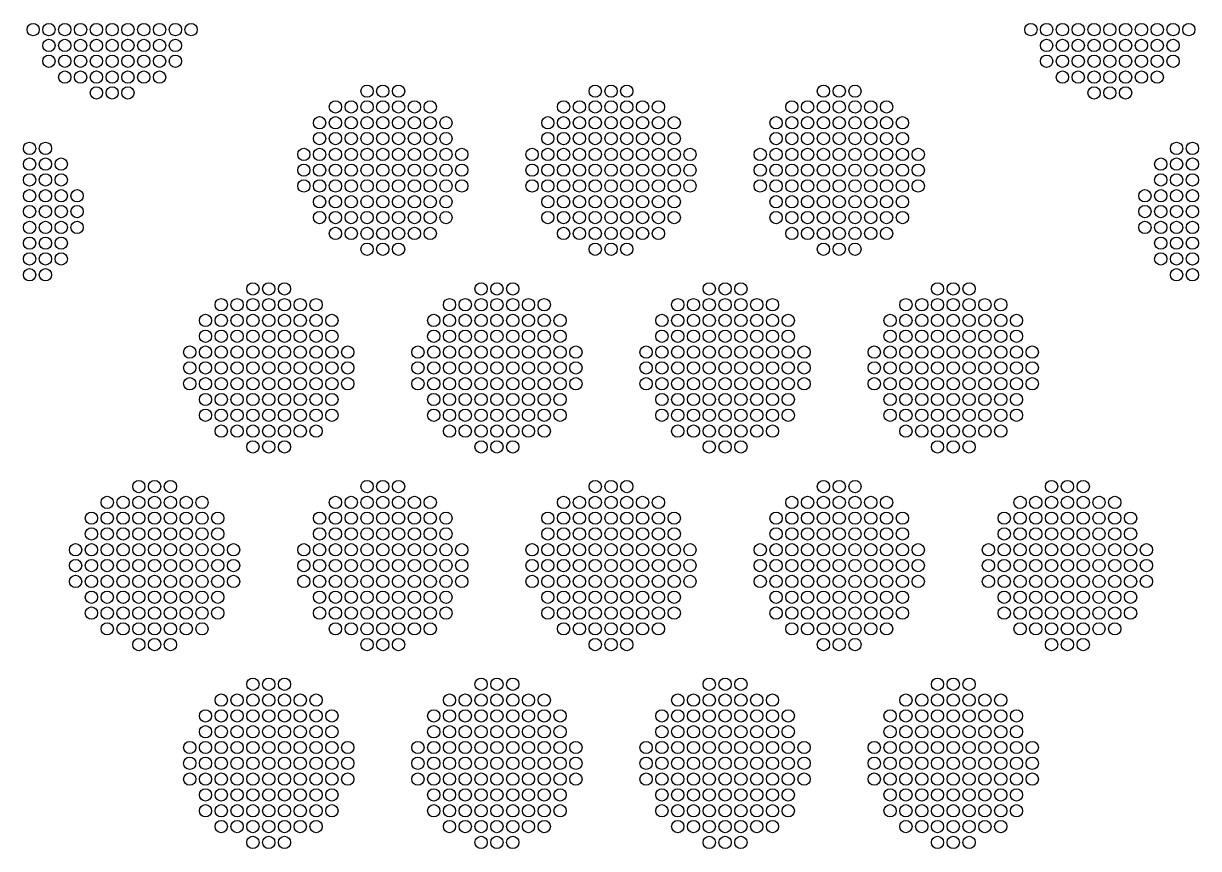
# Model space of a CAD drawing. Extents: x -49 to 54, y -38 to 38.
# Drawn here: x -16.95 to -10.26, y -9.47 to -4.77 of the extents above; entities that cross this region are included whole.
import ezdxf

# ---------------------------------------------------------------- set-up
doc = ezdxf.new("R2010")
doc.units = 0
doc.layers.add('LOWER_ELECTRODE', color=1, linetype='CONTINUOUS')

msp = doc.modelspace()

# ---------------------------------------------------------------- linework, layer by layer
at = {"layer": 'LOWER_ELECTRODE'}
for centre in [(-16.8965, -4.8028), (-16.8065, -4.8028), (-16.7165, -4.8028), (-16.6265, -4.8028), (-16.5365, -4.8028), (-16.4465, -4.8028), (-16.3565, -4.8028), (-16.2665, -4.8028), (-16.1765, -4.8028), (-16.0865, -4.8028), (-15.9965, -4.8028), (-11.2128, -4.8028), (-11.1228, -4.8028), (-11.0328, -4.8028), (-10.9428, -4.8028), (-10.8528, -4.8028), (-10.7628, -4.8028), (-10.6728, -4.8028), (-10.5828, -4.8028), (-10.4928, -4.8028), (-10.4028, -4.8028), (-10.3128, -4.8028), (-16.8065, -4.8928), (-16.7165, -4.8928), (-16.6265, -4.8928), (-16.5365, -4.8928), (-16.4465, -4.8928), (-16.3565, -4.8928), (-16.2665, -4.8928), (-16.1765, -4.8928), (-16.0865, -4.8928), (-11.1228, -4.8928), (-11.0328, -4.8928), (-10.9428, -4.8928), (-10.8528, -4.8928), (-10.7628, -4.8928), (-10.6728, -4.8928), (-10.5828, -4.8928), (-10.4928, -4.8928), (-10.4028, -4.8928), (-16.8065, -4.9828), (-16.7165, -4.9828), (-16.6265, -4.9828), (-16.5365, -4.9828), (-16.4465, -4.9828), (-16.3565, -4.9828), (-16.2665, -4.9828), (-16.1765, -4.9828), (-16.0865, -4.9828), (-11.1228, -4.9828), (-11.0328, -4.9828), (-10.9428, -4.9828), (-10.8528, -4.9828), (-10.7628, -4.9828), (-10.6728, -4.9828), (-10.5828, -4.9828), (-10.4928, -4.9828), (-10.4028, -4.9828), (-16.7165, -5.0728), (-16.6265, -5.0728), (-16.5365, -5.0728), (-16.4465, -5.0728), (-16.3565, -5.0728), (-16.2665, -5.0728), (-16.1765, -5.0728), (-11.0328, -5.0728), (-10.9428, -5.0728), (-10.8528, -5.0728), (-10.7628, -5.0728), (-10.6728, -5.0728), (-10.5828, -5.0728), (-10.4928, -5.0728), (-16.5365, -5.1628), (-16.4465, -5.1628), (-16.3565, -5.1628), (-14.9946, -5.153), (-14.9046, -5.153), (-14.8146, -5.153), (-13.6946, -5.153), (-13.6046, -5.153), (-13.5146, -5.153), (-12.3946, -5.153), (-12.3046, -5.153), (-12.2146, -5.153), (-10.8528, -5.1628), (-10.7628, -5.1628), (-10.6728, -5.1628), (-15.1746, -5.243), (-15.0846, -5.243), (-14.9946, -5.243), (-14.9046, -5.243), (-14.8146, -5.243), (-14.7246, -5.243), (-14.6346, -5.243), (-13.8746, -5.243), (-13.7846, -5.243), (-13.6946, -5.243), (-13.6046, -5.243), (-13.5146, -5.243), (-13.4246, -5.243), (-13.3346, -5.243), (-12.5746, -5.243), (-12.4846, -5.243), (-12.3946, -5.243), (-12.3046, -5.243), (-12.2146, -5.243), (-12.1246, -5.243), (-12.0346, -5.243), (-15.2646, -5.333), (-15.1746, -5.333), (-15.0846, -5.333), (-14.9946, -5.333), (-14.9046, -5.333), (-14.8146, -5.333), (-14.7246, -5.333), (-14.6346, -5.333), (-14.5446, -5.333), (-13.9646, -5.333), (-13.8746, -5.333), (-13.7846, -5.333), (-13.6946, -5.333), (-13.6046, -5.333), (-13.5146, -5.333), (-13.4246, -5.333), (-13.3346, -5.333), (-13.2446, -5.333), (-12.6646, -5.333), (-12.5746, -5.333), (-12.4846, -5.333), (-12.3946, -5.333), (-12.3046, -5.333), (-12.2146, -5.333), (-12.1246, -5.333), (-12.0346, -5.333), (-11.9446, -5.333), (-15.2646, -5.423), (-15.1746, -5.423), (-15.0846, -5.423), (-14.9946, -5.423), (-14.9046, -5.423), (-14.8146, -5.423), (-14.7246, -5.423), (-14.6346, -5.423), (-14.5446, -5.423), (-13.9646, -5.423), (-13.8746, -5.423), (-13.7846, -5.423), (-13.6946, -5.423), (-13.6046, -5.423), (-13.5146, -5.423), (-13.4246, -5.423), (-13.3346, -5.423), (-13.2446, -5.423), (-12.6646, -5.423), (-12.5746, -5.423), (-12.4846, -5.423), (-12.3946, -5.423), (-12.3046, -5.423), (-12.2146, -5.423), (-12.1246, -5.423), (-12.0346, -5.423), (-11.9446, -5.423), (-16.9165, -5.4786), (-16.8265, -5.4786), (-15.3546, -5.513), (-15.2646, -5.513), (-15.1746, -5.513), (-15.0846, -5.513), (-14.9946, -5.513), (-14.9046, -5.513), (-14.8146, -5.513), (-14.7246, -5.513), (-14.6346, -5.513), (-14.5446, -5.513), (-14.4546, -5.513), (-14.0546, -5.513), (-13.9646, -5.513), (-13.8746, -5.513), (-13.7846, -5.513), (-13.6946, -5.513), (-13.6046, -5.513), (-13.5146, -5.513), (-13.4246, -5.513), (-13.3346, -5.513), (-13.2446, -5.513), (-13.1546, -5.513), (-12.7546, -5.513), (-12.6646, -5.513), (-12.5746, -5.513), (-12.4846, -5.513), (-12.3946, -5.513), (-12.3046, -5.513), (-12.2146, -5.513), (-12.1246, -5.513), (-12.0346, -5.513), (-11.9446, -5.513), (-11.8546, -5.513), (-10.3828, -5.4786), (-10.2928, -5.4786), (-16.9165, -5.5686), (-16.8265, -5.5686), (-16.7365, -5.5686), (-10.4728, -5.5686), (-10.3828, -5.5686), (-10.2928, -5.5686), (-15.3546, -5.603), (-15.2646, -5.603), (-15.1746, -5.603), (-15.0846, -5.603), (-14.9946, -5.603), (-14.9046, -5.603), (-14.8146, -5.603), (-14.7246, -5.603), (-14.6346, -5.603), (-14.5446, -5.603), (-14.4546, -5.603), (-14.0546, -5.603), (-13.9646, -5.603), (-13.8746, -5.603), (-13.7846, -5.603), (-13.6946, -5.603), (-13.6046, -5.603), (-13.5146, -5.603), (-13.4246, -5.603), (-13.3346, -5.603), (-13.2446, -5.603), (-13.1546, -5.603), (-12.7546, -5.603), (-12.6646, -5.603), (-12.5746, -5.603), (-12.4846, -5.603), (-12.3946, -5.603), (-12.3046, -5.603), (-12.2146, -5.603), (-12.1246, -5.603), (-12.0346, -5.603), (-11.9446, -5.603), (-11.8546, -5.603), (-16.9165, -5.6586), (-16.8265, -5.6586), (-16.7365, -5.6586), (-15.3546, -5.693), (-15.2646, -5.693), (-15.1746, -5.693), (-15.0846, -5.693), (-14.9946, -5.693), (-14.9046, -5.693), (-14.8146, -5.693), (-14.7246, -5.693), (-14.6346, -5.693), (-14.5446, -5.693), (-14.4546, -5.693), (-14.0546, -5.693), (-13.9646, -5.693), (-13.8746, -5.693), (-13.7846, -5.693), (-13.6946, -5.693), (-13.6046, -5.693), (-13.5146, -5.693), (-13.4246, -5.693), (-13.3346, -5.693), (-13.2446, -5.693), (-13.1546, -5.693), (-12.7546, -5.693), (-12.6646, -5.693), (-12.5746, -5.693), (-12.4846, -5.693), (-12.3946, -5.693), (-12.3046, -5.693), (-12.2146, -5.693), (-12.1246, -5.693), (-12.0346, -5.693), (-11.9446, -5.693), (-11.8546, -5.693), (-10.4728, -5.6586), (-10.3828, -5.6586), (-10.2928, -5.6586), (-16.9165, -5.7486), (-16.8265, -5.7486), (-16.7365, -5.7486), (-16.6465, -5.7486), (-15.2646, -5.783), (-15.1746, -5.783), (-15.0846, -5.783), (-14.9946, -5.783), (-14.9046, -5.783), (-14.8146, -5.783), (-14.7246, -5.783), (-14.6346, -5.783), (-14.5446, -5.783), (-13.9646, -5.783), (-13.8746, -5.783), (-13.7846, -5.783), (-13.6946, -5.783), (-13.6046, -5.783), (-13.5146, -5.783), (-13.4246, -5.783), (-13.3346, -5.783), (-13.2446, -5.783), (-12.6646, -5.783), (-12.5746, -5.783), (-12.4846, -5.783), (-12.3946, -5.783), (-12.3046, -5.783), (-12.2146, -5.783), (-12.1246, -5.783), (-12.0346, -5.783), (-11.9446, -5.783), (-10.5628, -5.7486), (-10.4728, -5.7486), (-10.3828, -5.7486), (-10.2928, -5.7486), (-16.9165, -5.8386), (-16.8265, -5.8386), (-16.7365, -5.8386), (-16.6465, -5.8386), (-10.5628, -5.8386), (-10.4728, -5.8386), (-10.3828, -5.8386), (-10.2928, -5.8386), (-15.2646, -5.873), (-15.1746, -5.873), (-15.0846, -5.873), (-14.9946, -5.873), (-14.9046, -5.873), (-14.8146, -5.873), (-14.7246, -5.873), (-14.6346, -5.873), (-14.5446, -5.873), (-13.9646, -5.873), (-13.8746, -5.873), (-13.7846, -5.873), (-13.6946, -5.873), (-13.6046, -5.873), (-13.5146, -5.873), (-13.4246, -5.873), (-13.3346, -5.873), (-13.2446, -5.873), (-12.6646, -5.873), (-12.5746, -5.873), (-12.4846, -5.873), (-12.3946, -5.873), (-12.3046, -5.873), (-12.2146, -5.873), (-12.1246, -5.873), (-12.0346, -5.873), (-11.9446, -5.873), (-16.9165, -5.9286), (-16.8265, -5.9286), (-16.7365, -5.9286), (-16.6465, -5.9286), (-15.1746, -5.963), (-15.0846, -5.963), (-14.9946, -5.963), (-14.9046, -5.963), (-14.8146, -5.963), (-14.7246, -5.963), (-14.6346, -5.963), (-13.8746, -5.963), (-13.7846, -5.963), (-13.6946, -5.963), (-13.6046, -5.963), (-13.5146, -5.963), (-13.4246, -5.963), (-13.3346, -5.963), (-12.5746, -5.963), (-12.4846, -5.963), (-12.3946, -5.963), (-12.3046, -5.963), (-12.2146, -5.963), (-12.1246, -5.963), (-12.0346, -5.963), (-10.5628, -5.9286), (-10.4728, -5.9286), (-10.3828, -5.9286), (-10.2928, -5.9286), (-16.9165, -6.0186), (-16.8265, -6.0186), (-16.7365, -6.0186), (-14.9946, -6.053), (-14.9046, -6.053), (-14.8146, -6.053), (-13.6946, -6.053), (-13.6046, -6.053), (-13.5146, -6.053), (-12.3946, -6.053), (-12.3046, -6.053), (-12.2146, -6.053), (-10.4728, -6.0186), (-10.3828, -6.0186), (-10.2928, -6.0186), (-16.9165, -6.1086), (-16.8265, -6.1086), (-16.7365, -6.1086), (-10.4728, -6.1086), (-10.3828, -6.1086), (-10.2928, -6.1086), (-16.9165, -6.1986), (-16.8265, -6.1986), (-10.3828, -6.1986), (-10.2928, -6.1986), (-15.6446, -6.2788), (-15.5546, -6.2788), (-15.4646, -6.2788), (-14.3446, -6.2788), (-14.2546, -6.2788), (-14.1646, -6.2788), (-13.0446, -6.2788), (-12.9546, -6.2788), (-12.8646, -6.2788), (-11.7446, -6.2788), (-11.6546, -6.2788), (-11.5646, -6.2788), (-15.8246, -6.3688), (-15.7346, -6.3688), (-15.6446, -6.3688), (-15.5546, -6.3688), (-15.4646, -6.3688), (-15.3746, -6.3688), (-15.2846, -6.3688), (-14.5246, -6.3688), (-14.4346, -6.3688), (-14.3446, -6.3688), (-14.2546, -6.3688), (-14.1646, -6.3688), (-14.0746, -6.3688), (-13.9846, -6.3688), (-13.2246, -6.3688), (-13.1346, -6.3688), (-13.0446, -6.3688), (-12.9546, -6.3688), (-12.8646, -6.3688), (-12.7746, -6.3688), (-12.6846, -6.3688), (-11.9246, -6.3688), (-11.8346, -6.3688), (-11.7446, -6.3688), (-11.6546, -6.3688), (-11.5646, -6.3688), (-11.4746, -6.3688), (-11.3846, -6.3688), (-15.9146, -6.4588), (-15.8246, -6.4588), (-15.7346, -6.4588), (-15.6446, -6.4588), (-15.5546, -6.4588), (-15.4646, -6.4588), (-15.3746, -6.4588), (-15.2846, -6.4588), (-15.1946, -6.4588), (-14.6146, -6.4588), (-14.5246, -6.4588), (-14.4346, -6.4588), (-14.3446, -6.4588), (-14.2546, -6.4588), (-14.1646, -6.4588), (-14.0746, -6.4588), (-13.9846, -6.4588), (-13.8946, -6.4588), (-13.3146, -6.4588), (-13.2246, -6.4588), (-13.1346, -6.4588), (-13.0446, -6.4588), (-12.9546, -6.4588), (-12.8646, -6.4588), (-12.7746, -6.4588), (-12.6846, -6.4588), (-12.5946, -6.4588), (-12.0146, -6.4588), (-11.9246, -6.4588), (-11.8346, -6.4588), (-11.7446, -6.4588), (-11.6546, -6.4588), (-11.5646, -6.4588), (-11.4746, -6.4588), (-11.3846, -6.4588), (-11.2946, -6.4588), (-15.9146, -6.5488), (-15.8246, -6.5488), (-15.7346, -6.5488), (-15.6446, -6.5488), (-15.5546, -6.5488), (-15.4646, -6.5488), (-15.3746, -6.5488), (-15.2846, -6.5488), (-15.1946, -6.5488), (-14.6146, -6.5488), (-14.5246, -6.5488), (-14.4346, -6.5488), (-14.3446, -6.5488), (-14.2546, -6.5488), (-14.1646, -6.5488), (-14.0746, -6.5488), (-13.9846, -6.5488), (-13.8946, -6.5488), (-13.3146, -6.5488), (-13.2246, -6.5488), (-13.1346, -6.5488), (-13.0446, -6.5488), (-12.9546, -6.5488), (-12.8646, -6.5488), (-12.7746, -6.5488), (-12.6846, -6.5488), (-12.5946, -6.5488), (-12.0146, -6.5488), (-11.9246, -6.5488), (-11.8346, -6.5488), (-11.7446, -6.5488), (-11.6546, -6.5488), (-11.5646, -6.5488), (-11.4746, -6.5488), (-11.3846, -6.5488), (-11.2946, -6.5488), (-16.0046, -6.6388), (-15.9146, -6.6388), (-15.8246, -6.6388), (-15.7346, -6.6388), (-15.6446, -6.6388), (-15.5546, -6.6388), (-15.4646, -6.6388), (-15.3746, -6.6388), (-15.2846, -6.6388), (-15.1946, -6.6388), (-15.1046, -6.6388), (-14.7046, -6.6388), (-14.6146, -6.6388), (-14.5246, -6.6388), (-14.4346, -6.6388), (-14.3446, -6.6388), (-14.2546, -6.6388), (-14.1646, -6.6388), (-14.0746, -6.6388), (-13.9846, -6.6388), (-13.8946, -6.6388), (-13.8046, -6.6388), (-13.4046, -6.6388), (-13.3146, -6.6388), (-13.2246, -6.6388), (-13.1346, -6.6388), (-13.0446, -6.6388), (-12.9546, -6.6388), (-12.8646, -6.6388), (-12.7746, -6.6388), (-12.6846, -6.6388), (-12.5946, -6.6388), (-12.5046, -6.6388), (-12.1046, -6.6388), (-12.0146, -6.6388), (-11.9246, -6.6388), (-11.8346, -6.6388), (-11.7446, -6.6388), (-11.6546, -6.6388), (-11.5646, -6.6388), (-11.4746, -6.6388), (-11.3846, -6.6388), (-11.2946, -6.6388), (-11.2046, -6.6388), (-16.0046, -6.7288), (-15.9146, -6.7288), (-15.8246, -6.7288), (-15.7346, -6.7288), (-15.6446, -6.7288), (-15.5546, -6.7288), (-15.4646, -6.7288), (-15.3746, -6.7288), (-15.2846, -6.7288), (-15.1946, -6.7288), (-15.1046, -6.7288), (-14.7046, -6.7288), (-14.6146, -6.7288), (-14.5246, -6.7288), (-14.4346, -6.7288), (-14.3446, -6.7288), (-14.2546, -6.7288), (-14.1646, -6.7288), (-14.0746, -6.7288), (-13.9846, -6.7288), (-13.8946, -6.7288), (-13.8046, -6.7288), (-13.4046, -6.7288), (-13.3146, -6.7288), (-13.2246, -6.7288), (-13.1346, -6.7288), (-13.0446, -6.7288), (-12.9546, -6.7288), (-12.8646, -6.7288), (-12.7746, -6.7288), (-12.6846, -6.7288), (-12.5946, -6.7288), (-12.5046, -6.7288), (-12.1046, -6.7288), (-12.0146, -6.7288), (-11.9246, -6.7288), (-11.8346, -6.7288), (-11.7446, -6.7288), (-11.6546, -6.7288), (-11.5646, -6.7288), (-11.4746, -6.7288), (-11.3846, -6.7288), (-11.2946, -6.7288), (-11.2046, -6.7288), (-16.0046, -6.8188), (-15.9146, -6.8188), (-15.8246, -6.8188), (-15.7346, -6.8188), (-15.6446, -6.8188), (-15.5546, -6.8188), (-15.4646, -6.8188), (-15.3746, -6.8188), (-15.2846, -6.8188), (-15.1946, -6.8188), (-15.1046, -6.8188), (-14.7046, -6.8188), (-14.6146, -6.8188), (-14.5246, -6.8188), (-14.4346, -6.8188), (-14.3446, -6.8188), (-14.2546, -6.8188), (-14.1646, -6.8188), (-14.0746, -6.8188), (-13.9846, -6.8188), (-13.8946, -6.8188), (-13.8046, -6.8188), (-13.4046, -6.8188), (-13.3146, -6.8188), (-13.2246, -6.8188), (-13.1346, -6.8188), (-13.0446, -6.8188), (-12.9546, -6.8188), (-12.8646, -6.8188), (-12.7746, -6.8188), (-12.6846, -6.8188), (-12.5946, -6.8188), (-12.5046, -6.8188), (-12.1046, -6.8188), (-12.0146, -6.8188), (-11.9246, -6.8188), (-11.8346, -6.8188), (-11.7446, -6.8188), (-11.6546, -6.8188), (-11.5646, -6.8188), (-11.4746, -6.8188), (-11.3846, -6.8188), (-11.2946, -6.8188), (-11.2046, -6.8188), (-15.9146, -6.9088), (-15.8246, -6.9088), (-15.7346, -6.9088), (-15.6446, -6.9088), (-15.5546, -6.9088), (-15.4646, -6.9088), (-15.3746, -6.9088), (-15.2846, -6.9088), (-15.1946, -6.9088), (-14.6146, -6.9088), (-14.5246, -6.9088), (-14.4346, -6.9088), (-14.3446, -6.9088), (-14.2546, -6.9088), (-14.1646, -6.9088), (-14.0746, -6.9088), (-13.9846, -6.9088), (-13.8946, -6.9088), (-13.3146, -6.9088), (-13.2246, -6.9088), (-13.1346, -6.9088), (-13.0446, -6.9088), (-12.9546, -6.9088), (-12.8646, -6.9088), (-12.7746, -6.9088), (-12.6846, -6.9088), (-12.5946, -6.9088), (-12.0146, -6.9088), (-11.9246, -6.9088), (-11.8346, -6.9088), (-11.7446, -6.9088), (-11.6546, -6.9088), (-11.5646, -6.9088), (-11.4746, -6.9088), (-11.3846, -6.9088), (-11.2946, -6.9088), (-15.9146, -6.9988), (-15.8246, -6.9988), (-15.7346, -6.9988), (-15.6446, -6.9988), (-15.5546, -6.9988), (-15.4646, -6.9988), (-15.3746, -6.9988), (-15.2846, -6.9988), (-15.1946, -6.9988), (-14.6146, -6.9988), (-14.5246, -6.9988), (-14.4346, -6.9988), (-14.3446, -6.9988), (-14.2546, -6.9988), (-14.1646, -6.9988), (-14.0746, -6.9988), (-13.9846, -6.9988), (-13.8946, -6.9988), (-13.3146, -6.9988), (-13.2246, -6.9988), (-13.1346, -6.9988), (-13.0446, -6.9988), (-12.9546, -6.9988), (-12.8646, -6.9988), (-12.7746, -6.9988), (-12.6846, -6.9988), (-12.5946, -6.9988), (-12.0146, -6.9988), (-11.9246, -6.9988), (-11.8346, -6.9988), (-11.7446, -6.9988), (-11.6546, -6.9988), (-11.5646, -6.9988), (-11.4746, -6.9988), (-11.3846, -6.9988), (-11.2946, -6.9988), (-15.8246, -7.0888), (-15.7346, -7.0888), (-15.6446, -7.0888), (-15.5546, -7.0888), (-15.4646, -7.0888), (-15.3746, -7.0888), (-15.2846, -7.0888), (-14.5246, -7.0888), (-14.4346, -7.0888), (-14.3446, -7.0888), (-14.2546, -7.0888), (-14.1646, -7.0888), (-14.0746, -7.0888), (-13.9846, -7.0888), (-13.2246, -7.0888), (-13.1346, -7.0888), (-13.0446, -7.0888), (-12.9546, -7.0888), (-12.8646, -7.0888), (-12.7746, -7.0888), (-12.6846, -7.0888), (-11.9246, -7.0888), (-11.8346, -7.0888), (-11.7446, -7.0888), (-11.6546, -7.0888), (-11.5646, -7.0888), (-11.4746, -7.0888), (-11.3846, -7.0888), (-15.6446, -7.1788), (-15.5546, -7.1788), (-15.4646, -7.1788), (-14.3446, -7.1788), (-14.2546, -7.1788), (-14.1646, -7.1788), (-13.0446, -7.1788), (-12.9546, -7.1788), (-12.8646, -7.1788), (-11.7446, -7.1788), (-11.6546, -7.1788), (-11.5646, -7.1788), (-16.2946, -7.4046), (-16.2046, -7.4046), (-16.1146, -7.4046), (-14.9946, -7.4046), (-14.9046, -7.4046), (-14.8146, -7.4046), (-13.6946, -7.4046), (-13.6046, -7.4046), (-13.5146, -7.4046), (-12.3946, -7.4046), (-12.3046, -7.4046), (-12.2146, -7.4046), (-11.0946, -7.4046), (-11.0046, -7.4046), (-10.9146, -7.4046), (-16.4746, -7.4946), (-16.3846, -7.4946), (-16.2946, -7.4946), (-16.2046, -7.4946), (-16.1146, -7.4946), (-16.0246, -7.4946), (-15.9346, -7.4946), (-15.1746, -7.4946), (-15.0846, -7.4946), (-14.9946, -7.4946), (-14.9046, -7.4946), (-14.8146, -7.4946), (-14.7246, -7.4946), (-14.6346, -7.4946), (-13.8746, -7.4946), (-13.7846, -7.4946), (-13.6946, -7.4946), (-13.6046, -7.4946), (-13.5146, -7.4946), (-13.4246, -7.4946), (-13.3346, -7.4946), (-12.5746, -7.4946), (-12.4846, -7.4946), (-12.3946, -7.4946), (-12.3046, -7.4946), (-12.2146, -7.4946), (-12.1246, -7.4946), (-12.0346, -7.4946), (-11.2746, -7.4946), (-11.1846, -7.4946), (-11.0946, -7.4946), (-11.0046, -7.4946), (-10.9146, -7.4946), (-10.8246, -7.4946), (-10.7346, -7.4946), (-16.5646, -7.5846), (-16.4746, -7.5846), (-16.3846, -7.5846), (-16.2946, -7.5846), (-16.2046, -7.5846), (-16.1146, -7.5846), (-16.0246, -7.5846), (-15.9346, -7.5846), (-15.8446, -7.5846), (-15.2646, -7.5846), (-15.1746, -7.5846), (-15.0846, -7.5846), (-14.9946, -7.5846), (-14.9046, -7.5846), (-14.8146, -7.5846), (-14.7246, -7.5846), (-14.6346, -7.5846), (-14.5446, -7.5846), (-13.9646, -7.5846), (-13.8746, -7.5846), (-13.7846, -7.5846), (-13.6946, -7.5846), (-13.6046, -7.5846), (-13.5146, -7.5846), (-13.4246, -7.5846), (-13.3346, -7.5846), (-13.2446, -7.5846), (-12.6646, -7.5846), (-12.5746, -7.5846), (-12.4846, -7.5846), (-12.3946, -7.5846), (-12.3046, -7.5846), (-12.2146, -7.5846), (-12.1246, -7.5846), (-12.0346, -7.5846), (-11.9446, -7.5846), (-11.3646, -7.5846), (-11.2746, -7.5846), (-11.1846, -7.5846), (-11.0946, -7.5846), (-11.0046, -7.5846), (-10.9146, -7.5846), (-10.8246, -7.5846), (-10.7346, -7.5846), (-10.6446, -7.5846), (-16.5646, -7.6746), (-16.4746, -7.6746), (-16.3846, -7.6746), (-16.2946, -7.6746), (-16.2046, -7.6746), (-16.1146, -7.6746), (-16.0246, -7.6746), (-15.9346, -7.6746), (-15.8446, -7.6746), (-15.2646, -7.6746), (-15.1746, -7.6746), (-15.0846, -7.6746), (-14.9946, -7.6746), (-14.9046, -7.6746), (-14.8146, -7.6746), (-14.7246, -7.6746), (-14.6346, -7.6746), (-14.5446, -7.6746), (-13.9646, -7.6746), (-13.8746, -7.6746), (-13.7846, -7.6746), (-13.6946, -7.6746), (-13.6046, -7.6746), (-13.5146, -7.6746), (-13.4246, -7.6746), (-13.3346, -7.6746), (-13.2446, -7.6746), (-12.6646, -7.6746), (-12.5746, -7.6746), (-12.4846, -7.6746), (-12.3946, -7.6746), (-12.3046, -7.6746), (-12.2146, -7.6746), (-12.1246, -7.6746), (-12.0346, -7.6746), (-11.9446, -7.6746), (-11.3646, -7.6746), (-11.2746, -7.6746), (-11.1846, -7.6746), (-11.0946, -7.6746), (-11.0046, -7.6746), (-10.9146, -7.6746), (-10.8246, -7.6746), (-10.7346, -7.6746), (-10.6446, -7.6746), (-16.6546, -7.7646), (-16.5646, -7.7646), (-16.4746, -7.7646), (-16.3846, -7.7646), (-16.2946, -7.7646), (-16.2046, -7.7646), (-16.1146, -7.7646), (-16.0246, -7.7646), (-15.9346, -7.7646), (-15.8446, -7.7646), (-15.7546, -7.7646), (-15.3546, -7.7646), (-15.2646, -7.7646), (-15.1746, -7.7646), (-15.0846, -7.7646), (-14.9946, -7.7646), (-14.9046, -7.7646), (-14.8146, -7.7646), (-14.7246, -7.7646), (-14.6346, -7.7646), (-14.5446, -7.7646), (-14.4546, -7.7646), (-14.0546, -7.7646), (-13.9646, -7.7646), (-13.8746, -7.7646), (-13.7846, -7.7646), (-13.6946, -7.7646), (-13.6046, -7.7646), (-13.5146, -7.7646), (-13.4246, -7.7646), (-13.3346, -7.7646), (-13.2446, -7.7646), (-13.1546, -7.7646), (-12.7546, -7.7646), (-12.6646, -7.7646), (-12.5746, -7.7646), (-12.4846, -7.7646), (-12.3946, -7.7646), (-12.3046, -7.7646), (-12.2146, -7.7646), (-12.1246, -7.7646), (-12.0346, -7.7646), (-11.9446, -7.7646), (-11.8546, -7.7646), (-11.4546, -7.7646), (-11.3646, -7.7646), (-11.2746, -7.7646), (-11.1846, -7.7646), (-11.0946, -7.7646), (-11.0046, -7.7646), (-10.9146, -7.7646), (-10.8246, -7.7646), (-10.7346, -7.7646), (-10.6446, -7.7646), (-10.5546, -7.7646), (-16.6546, -7.8546), (-16.5646, -7.8546), (-16.4746, -7.8546), (-16.3846, -7.8546), (-16.2946, -7.8546), (-16.2046, -7.8546), (-16.1146, -7.8546), (-16.0246, -7.8546), (-15.9346, -7.8546), (-15.8446, -7.8546), (-15.7546, -7.8546), (-15.3546, -7.8546), (-15.2646, -7.8546), (-15.1746, -7.8546), (-15.0846, -7.8546), (-14.9946, -7.8546), (-14.9046, -7.8546), (-14.8146, -7.8546), (-14.7246, -7.8546), (-14.6346, -7.8546), (-14.5446, -7.8546), (-14.4546, -7.8546), (-14.0546, -7.8546), (-13.9646, -7.8546), (-13.8746, -7.8546), (-13.7846, -7.8546), (-13.6946, -7.8546), (-13.6046, -7.8546), (-13.5146, -7.8546), (-13.4246, -7.8546), (-13.3346, -7.8546), (-13.2446, -7.8546), (-13.1546, -7.8546), (-12.7546, -7.8546), (-12.6646, -7.8546), (-12.5746, -7.8546), (-12.4846, -7.8546), (-12.3946, -7.8546), (-12.3046, -7.8546), (-12.2146, -7.8546), (-12.1246, -7.8546), (-12.0346, -7.8546), (-11.9446, -7.8546), (-11.8546, -7.8546), (-11.4546, -7.8546), (-11.3646, -7.8546), (-11.2746, -7.8546), (-11.1846, -7.8546), (-11.0946, -7.8546), (-11.0046, -7.8546), (-10.9146, -7.8546), (-10.8246, -7.8546), (-10.7346, -7.8546), (-10.6446, -7.8546), (-10.5546, -7.8546), (-16.6546, -7.9446), (-16.5646, -7.9446), (-16.4746, -7.9446), (-16.3846, -7.9446), (-16.2946, -7.9446), (-16.2046, -7.9446), (-16.1146, -7.9446), (-16.0246, -7.9446), (-15.9346, -7.9446), (-15.8446, -7.9446), (-15.7546, -7.9446), (-15.3546, -7.9446), (-15.2646, -7.9446), (-15.1746, -7.9446), (-15.0846, -7.9446), (-14.9946, -7.9446), (-14.9046, -7.9446), (-14.8146, -7.9446), (-14.7246, -7.9446), (-14.6346, -7.9446), (-14.5446, -7.9446), (-14.4546, -7.9446), (-14.0546, -7.9446), (-13.9646, -7.9446), (-13.8746, -7.9446), (-13.7846, -7.9446), (-13.6946, -7.9446), (-13.6046, -7.9446), (-13.5146, -7.9446), (-13.4246, -7.9446), (-13.3346, -7.9446), (-13.2446, -7.9446), (-13.1546, -7.9446), (-12.7546, -7.9446), (-12.6646, -7.9446), (-12.5746, -7.9446), (-12.4846, -7.9446), (-12.3946, -7.9446), (-12.3046, -7.9446), (-12.2146, -7.9446), (-12.1246, -7.9446), (-12.0346, -7.9446), (-11.9446, -7.9446), (-11.8546, -7.9446), (-11.4546, -7.9446), (-11.3646, -7.9446), (-11.2746, -7.9446), (-11.1846, -7.9446), (-11.0946, -7.9446), (-11.0046, -7.9446), (-10.9146, -7.9446), (-10.8246, -7.9446), (-10.7346, -7.9446), (-10.6446, -7.9446), (-10.5546, -7.9446), (-16.5646, -8.0346), (-16.4746, -8.0346), (-16.3846, -8.0346), (-16.2946, -8.0346), (-16.2046, -8.0346), (-16.1146, -8.0346), (-16.0246, -8.0346), (-15.9346, -8.0346), (-15.8446, -8.0346), (-15.2646, -8.0346), (-15.1746, -8.0346), (-15.0846, -8.0346), (-14.9946, -8.0346), (-14.9046, -8.0346), (-14.8146, -8.0346), (-14.7246, -8.0346), (-14.6346, -8.0346), (-14.5446, -8.0346), (-13.9646, -8.0346), (-13.8746, -8.0346), (-13.7846, -8.0346), (-13.6946, -8.0346), (-13.6046, -8.0346), (-13.5146, -8.0346), (-13.4246, -8.0346), (-13.3346, -8.0346), (-13.2446, -8.0346), (-12.6646, -8.0346), (-12.5746, -8.0346), (-12.4846, -8.0346), (-12.3946, -8.0346), (-12.3046, -8.0346), (-12.2146, -8.0346), (-12.1246, -8.0346), (-12.0346, -8.0346), (-11.9446, -8.0346), (-11.3646, -8.0346), (-11.2746, -8.0346), (-11.1846, -8.0346), (-11.0946, -8.0346), (-11.0046, -8.0346), (-10.9146, -8.0346), (-10.8246, -8.0346), (-10.7346, -8.0346), (-10.6446, -8.0346), (-16.5646, -8.1246), (-16.4746, -8.1246), (-16.3846, -8.1246), (-16.2946, -8.1246), (-16.2046, -8.1246), (-16.1146, -8.1246), (-16.0246, -8.1246), (-15.9346, -8.1246), (-15.8446, -8.1246), (-15.2646, -8.1246), (-15.1746, -8.1246), (-15.0846, -8.1246), (-14.9946, -8.1246), (-14.9046, -8.1246), (-14.8146, -8.1246), (-14.7246, -8.1246), (-14.6346, -8.1246), (-14.5446, -8.1246), (-13.9646, -8.1246), (-13.8746, -8.1246), (-13.7846, -8.1246), (-13.6946, -8.1246), (-13.6046, -8.1246), (-13.5146, -8.1246), (-13.4246, -8.1246), (-13.3346, -8.1246), (-13.2446, -8.1246), (-12.6646, -8.1246), (-12.5746, -8.1246), (-12.4846, -8.1246), (-12.3946, -8.1246), (-12.3046, -8.1246), (-12.2146, -8.1246), (-12.1246, -8.1246), (-12.0346, -8.1246), (-11.9446, -8.1246), (-11.3646, -8.1246), (-11.2746, -8.1246), (-11.1846, -8.1246), (-11.0946, -8.1246), (-11.0046, -8.1246), (-10.9146, -8.1246), (-10.8246, -8.1246), (-10.7346, -8.1246), (-10.6446, -8.1246), (-16.4746, -8.2146), (-16.3846, -8.2146), (-16.2946, -8.2146), (-16.2046, -8.2146), (-16.1146, -8.2146), (-16.0246, -8.2146), (-15.9346, -8.2146), (-15.1746, -8.2146), (-15.0846, -8.2146), (-14.9946, -8.2146), (-14.9046, -8.2146), (-14.8146, -8.2146), (-14.7246, -8.2146), (-14.6346, -8.2146), (-13.8746, -8.2146), (-13.7846, -8.2146), (-13.6946, -8.2146), (-13.6046, -8.2146), (-13.5146, -8.2146), (-13.4246, -8.2146), (-13.3346, -8.2146), (-12.5746, -8.2146), (-12.4846, -8.2146), (-12.3946, -8.2146), (-12.3046, -8.2146), (-12.2146, -8.2146), (-12.1246, -8.2146), (-12.0346, -8.2146), (-11.2746, -8.2146), (-11.1846, -8.2146), (-11.0946, -8.2146), (-11.0046, -8.2146), (-10.9146, -8.2146), (-10.8246, -8.2146), (-10.7346, -8.2146), (-16.2946, -8.3046), (-16.2046, -8.3046), (-16.1146, -8.3046), (-14.9946, -8.3046), (-14.9046, -8.3046), (-14.8146, -8.3046), (-13.6946, -8.3046), (-13.6046, -8.3046), (-13.5146, -8.3046), (-12.3946, -8.3046), (-12.3046, -8.3046), (-12.2146, -8.3046), (-11.0946, -8.3046), (-11.0046, -8.3046), (-10.9146, -8.3046), (-15.6446, -8.5305), (-15.5546, -8.5305), (-15.4646, -8.5305), (-14.3446, -8.5305), (-14.2546, -8.5305), (-14.1646, -8.5305), (-13.0446, -8.5305), (-12.9546, -8.5305), (-12.8646, -8.5305), (-11.7446, -8.5305), (-11.6546, -8.5305), (-11.5646, -8.5305), (-15.8246, -8.6205), (-15.7346, -8.6205), (-15.6446, -8.6205), (-15.5546, -8.6205), (-15.4646, -8.6205), (-15.3746, -8.6205), (-15.2846, -8.6205), (-14.5246, -8.6205), (-14.4346, -8.6205), (-14.3446, -8.6205), (-14.2546, -8.6205), (-14.1646, -8.6205), (-14.0746, -8.6205), (-13.9846, -8.6205), (-13.2246, -8.6205), (-13.1346, -8.6205), (-13.0446, -8.6205), (-12.9546, -8.6205), (-12.8646, -8.6205), (-12.7746, -8.6205), (-12.6846, -8.6205), (-11.9246, -8.6205), (-11.8346, -8.6205), (-11.7446, -8.6205), (-11.6546, -8.6205), (-11.5646, -8.6205), (-11.4746, -8.6205), (-11.3846, -8.6205), (-15.9146, -8.7105), (-15.8246, -8.7105), (-15.7346, -8.7105), (-15.6446, -8.7105), (-15.5546, -8.7105), (-15.4646, -8.7105), (-15.3746, -8.7105), (-15.2846, -8.7105), (-15.1946, -8.7105), (-14.6146, -8.7105), (-14.5246, -8.7105), (-14.4346, -8.7105), (-14.3446, -8.7105), (-14.2546, -8.7105), (-14.1646, -8.7105), (-14.0746, -8.7105), (-13.9846, -8.7105), (-13.8946, -8.7105), (-13.3146, -8.7105), (-13.2246, -8.7105), (-13.1346, -8.7105), (-13.0446, -8.7105), (-12.9546, -8.7105), (-12.8646, -8.7105), (-12.7746, -8.7105), (-12.6846, -8.7105), (-12.5946, -8.7105), (-12.0146, -8.7105), (-11.9246, -8.7105), (-11.8346, -8.7105), (-11.7446, -8.7105), (-11.6546, -8.7105), (-11.5646, -8.7105), (-11.4746, -8.7105), (-11.3846, -8.7105), (-11.2946, -8.7105), (-15.9146, -8.8005), (-15.8246, -8.8005), (-15.7346, -8.8005), (-15.6446, -8.8005), (-15.5546, -8.8005), (-15.4646, -8.8005), (-15.3746, -8.8005), (-15.2846, -8.8005), (-15.1946, -8.8005), (-14.6146, -8.8005), (-14.5246, -8.8005), (-14.4346, -8.8005), (-14.3446, -8.8005), (-14.2546, -8.8005), (-14.1646, -8.8005), (-14.0746, -8.8005), (-13.9846, -8.8005), (-13.8946, -8.8005), (-13.3146, -8.8005), (-13.2246, -8.8005), (-13.1346, -8.8005), (-13.0446, -8.8005), (-12.9546, -8.8005), (-12.8646, -8.8005), (-12.7746, -8.8005), (-12.6846, -8.8005), (-12.5946, -8.8005), (-12.0146, -8.8005), (-11.9246, -8.8005), (-11.8346, -8.8005), (-11.7446, -8.8005), (-11.6546, -8.8005), (-11.5646, -8.8005), (-11.4746, -8.8005), (-11.3846, -8.8005), (-11.2946, -8.8005), (-16.0046, -8.8905), (-15.9146, -8.8905), (-15.8246, -8.8905), (-15.7346, -8.8905), (-15.6446, -8.8905), (-15.5546, -8.8905), (-15.4646, -8.8905), (-15.3746, -8.8905), (-15.2846, -8.8905), (-15.1946, -8.8905), (-15.1046, -8.8905), (-14.7046, -8.8905), (-14.6146, -8.8905), (-14.5246, -8.8905), (-14.4346, -8.8905), (-14.3446, -8.8905), (-14.2546, -8.8905), (-14.1646, -8.8905), (-14.0746, -8.8905), (-13.9846, -8.8905), (-13.8946, -8.8905), (-13.8046, -8.8905), (-13.4046, -8.8905), (-13.3146, -8.8905), (-13.2246, -8.8905), (-13.1346, -8.8905), (-13.0446, -8.8905), (-12.9546, -8.8905), (-12.8646, -8.8905), (-12.7746, -8.8905), (-12.6846, -8.8905), (-12.5946, -8.8905), (-12.5046, -8.8905), (-12.1046, -8.8905), (-12.0146, -8.8905), (-11.9246, -8.8905), (-11.8346, -8.8905), (-11.7446, -8.8905), (-11.6546, -8.8905), (-11.5646, -8.8905), (-11.4746, -8.8905), (-11.3846, -8.8905), (-11.2946, -8.8905), (-11.2046, -8.8905), (-16.0046, -8.9805), (-15.9146, -8.9805), (-15.8246, -8.9805), (-15.7346, -8.9805), (-15.6446, -8.9805), (-15.5546, -8.9805), (-15.4646, -8.9805), (-15.3746, -8.9805), (-15.2846, -8.9805), (-15.1946, -8.9805), (-15.1046, -8.9805), (-14.7046, -8.9805), (-14.6146, -8.9805), (-14.5246, -8.9805), (-14.4346, -8.9805), (-14.3446, -8.9805), (-14.2546, -8.9805), (-14.1646, -8.9805), (-14.0746, -8.9805), (-13.9846, -8.9805), (-13.8946, -8.9805), (-13.8046, -8.9805), (-13.4046, -8.9805), (-13.3146, -8.9805), (-13.2246, -8.9805), (-13.1346, -8.9805), (-13.0446, -8.9805), (-12.9546, -8.9805), (-12.8646, -8.9805), (-12.7746, -8.9805), (-12.6846, -8.9805), (-12.5946, -8.9805), (-12.5046, -8.9805), (-12.1046, -8.9805), (-12.0146, -8.9805), (-11.9246, -8.9805), (-11.8346, -8.9805), (-11.7446, -8.9805), (-11.6546, -8.9805), (-11.5646, -8.9805), (-11.4746, -8.9805), (-11.3846, -8.9805), (-11.2946, -8.9805), (-11.2046, -8.9805), (-16.0046, -9.0705), (-15.9146, -9.0705), (-15.8246, -9.0705), (-15.7346, -9.0705), (-15.6446, -9.0705), (-15.5546, -9.0705), (-15.4646, -9.0705), (-15.3746, -9.0705), (-15.2846, -9.0705), (-15.1946, -9.0705), (-15.1046, -9.0705), (-14.7046, -9.0705), (-14.6146, -9.0705), (-14.5246, -9.0705), (-14.4346, -9.0705), (-14.3446, -9.0705), (-14.2546, -9.0705), (-14.1646, -9.0705), (-14.0746, -9.0705), (-13.9846, -9.0705), (-13.8946, -9.0705), (-13.8046, -9.0705), (-13.4046, -9.0705), (-13.3146, -9.0705), (-13.2246, -9.0705), (-13.1346, -9.0705), (-13.0446, -9.0705), (-12.9546, -9.0705), (-12.8646, -9.0705), (-12.7746, -9.0705), (-12.6846, -9.0705), (-12.5946, -9.0705), (-12.5046, -9.0705), (-12.1046, -9.0705), (-12.0146, -9.0705), (-11.9246, -9.0705), (-11.8346, -9.0705), (-11.7446, -9.0705), (-11.6546, -9.0705), (-11.5646, -9.0705), (-11.4746, -9.0705), (-11.3846, -9.0705), (-11.2946, -9.0705), (-11.2046, -9.0705), (-15.9146, -9.1605), (-15.8246, -9.1605), (-15.7346, -9.1605), (-15.6446, -9.1605), (-15.5546, -9.1605), (-15.4646, -9.1605), (-15.3746, -9.1605), (-15.2846, -9.1605), (-15.1946, -9.1605), (-14.6146, -9.1605), (-14.5246, -9.1605), (-14.4346, -9.1605), (-14.3446, -9.1605), (-14.2546, -9.1605), (-14.1646, -9.1605), (-14.0746, -9.1605), (-13.9846, -9.1605), (-13.8946, -9.1605), (-13.3146, -9.1605), (-13.2246, -9.1605), (-13.1346, -9.1605), (-13.0446, -9.1605), (-12.9546, -9.1605), (-12.8646, -9.1605), (-12.7746, -9.1605), (-12.6846, -9.1605), (-12.5946, -9.1605), (-12.0146, -9.1605), (-11.9246, -9.1605), (-11.8346, -9.1605), (-11.7446, -9.1605), (-11.6546, -9.1605), (-11.5646, -9.1605), (-11.4746, -9.1605), (-11.3846, -9.1605), (-11.2946, -9.1605), (-15.9146, -9.2505), (-15.8246, -9.2505), (-15.7346, -9.2505), (-15.6446, -9.2505), (-15.5546, -9.2505), (-15.4646, -9.2505), (-15.3746, -9.2505), (-15.2846, -9.2505), (-15.1946, -9.2505), (-14.6146, -9.2505), (-14.5246, -9.2505), (-14.4346, -9.2505), (-14.3446, -9.2505), (-14.2546, -9.2505), (-14.1646, -9.2505), (-14.0746, -9.2505), (-13.9846, -9.2505), (-13.8946, -9.2505), (-13.3146, -9.2505), (-13.2246, -9.2505), (-13.1346, -9.2505), (-13.0446, -9.2505), (-12.9546, -9.2505), (-12.8646, -9.2505), (-12.7746, -9.2505), (-12.6846, -9.2505), (-12.5946, -9.2505), (-12.0146, -9.2505), (-11.9246, -9.2505), (-11.8346, -9.2505), (-11.7446, -9.2505), (-11.6546, -9.2505), (-11.5646, -9.2505), (-11.4746, -9.2505), (-11.3846, -9.2505), (-11.2946, -9.2505), (-15.8246, -9.3405), (-15.7346, -9.3405), (-15.6446, -9.3405), (-15.5546, -9.3405), (-15.4646, -9.3405), (-15.3746, -9.3405), (-15.2846, -9.3405), (-14.5246, -9.3405), (-14.4346, -9.3405), (-14.3446, -9.3405), (-14.2546, -9.3405), (-14.1646, -9.3405), (-14.0746, -9.3405), (-13.9846, -9.3405), (-13.2246, -9.3405), (-13.1346, -9.3405), (-13.0446, -9.3405), (-12.9546, -9.3405), (-12.8646, -9.3405), (-12.7746, -9.3405), (-12.6846, -9.3405), (-11.9246, -9.3405), (-11.8346, -9.3405), (-11.7446, -9.3405), (-11.6546, -9.3405), (-11.5646, -9.3405), (-11.4746, -9.3405), (-11.3846, -9.3405), (-15.6446, -9.4305), (-15.5546, -9.4305), (-15.4646, -9.4305), (-14.3446, -9.4305), (-14.2546, -9.4305), (-14.1646, -9.4305), (-13.0446, -9.4305), (-12.9546, -9.4305), (-12.8646, -9.4305), (-11.7446, -9.4305), (-11.6546, -9.4305), (-11.5646, -9.4305)]:
    msp.add_circle(centre, 0.035, dxfattribs=at)

doc.saveas('drawing.dxf')
